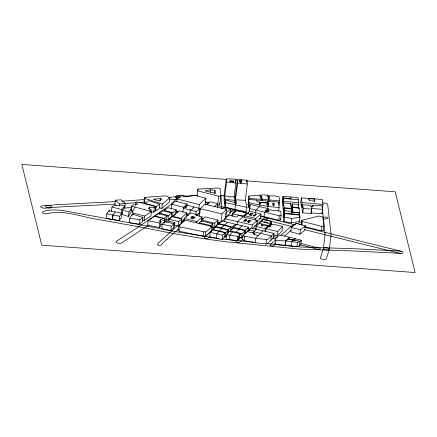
<?xml version="1.0" encoding="UTF-8"?>
<svg xmlns="http://www.w3.org/2000/svg" width="437" height="437" viewBox="0 0 437 437"><rect width="100%" height="100%" fill="white"/><g stroke="black" fill="none" stroke-linecap="round" stroke-linejoin="round"><path stroke-width="0.66" d="M249.369 211.732L249.986 204.762L251.166 204.696L268.373 208.689L267.974 211.847M249.494 211.748L249.986 204.762M259.851 206.991L259.835 202.151L257.076 201.916L256.759 200.108L249.254 199.48L248.598 200.108L248.041 204.527L248.642 207.253L249.926 207.52M198.01 189.079L197.781 190.909L218.751 196.158L220.903 195.923L220.079 188.598L217.965 187.992L198.01 189.079L197.131 196.022M112.473 219.347L119.055 220.69L121.273 217.719L121.836 213.3L109.141 210.667L106.721 213.813L106.158 218.227L112.347 219.511L113.03 214.928L115.324 211.95M108.982 211.929L109.141 210.667M111.38 211.371L111.943 206.952L113.899 205.581L122.141 205.111L124.654 205.903L124.332 208.427M112.347 219.511L113.03 214.928L119.612 216.277L121.836 213.3M124.769 207.925L125.326 203.505L121.027 199.785L115.363 200.212L114.805 204.631L115.761 205.456M119.421 205.827L119.662 203.932L115.363 200.212M119.055 220.69L119.612 216.277M121.153 213.327L121.628 209.542L124.654 205.903M122.682 210.028L122.125 214.447L128.456 216.49L131.002 212.327L131.559 207.908L129.019 207.428L128.686 207.979L126.757 207.613L126.391 208.22L124.059 207.777L122.682 210.028L129.013 212.071L131.559 207.908M128.456 216.49L129.013 212.071M129.751 218.221L129.194 222.641L139.343 224.186L142.478 221.756L143.036 217.342L132.225 214.146L129.751 218.221L139.906 219.767L143.036 217.342M131.144 209.301L130.985 210.563L133.274 211.186M131.302 208.039L131.542 206.149L133.411 204.756L136.459 204.877L137.781 203.986L135.825 202.795L137.01 201.812L155.605 206.586L155.042 211.005L153.775 212.054L150.765 211.792M132.067 215.408L132.225 214.146M132.837 214.911L133.077 213.016L132.203 211.956L134.978 207.083M135.503 205.319L135.825 202.795M139.343 224.186L139.906 219.767M144.571 197.398L144.013 201.818L144.385 202.872L144.942 198.453L144.571 197.398L165.787 195.792L169.889 197.715L169.332 202.129L161.788 208.46L159.21 207.635M144.259 220.461L144.816 216.042L151.464 211.524L150.907 215.944L144.259 220.461L142.304 219.958M149.279 209.11L149.52 207.214L154.332 207.635L155.605 206.586M148.116 220.729L147.559 225.148L159.226 227.409L160.581 226.29L161.138 221.87L159.281 221.362L160.69 219.669L164.29 220.461L165.148 219.057L154.463 216.249L148.116 220.729L159.784 222.99L161.138 221.87M150.863 211.814L151.104 209.918L148.433 208.28L149.52 207.214M153.775 212.054L154.332 207.635M156.244 206.461L155.687 210.88L159.194 208.678L159.751 204.259L148.804 200.67L144.685 203.227L156.244 206.461L159.751 204.259M159.997 201.113L160.313 198.589L153.3 199.223L159.308 201.042L161.848 199.206L160.313 198.589M159.33 214.43L159.489 213.169L162.821 210.809L171.659 212.994L171.096 217.407L168.25 219.904L166.388 219.44M159.226 227.409L159.784 222.99M161.788 208.46L162.345 204.046L169.889 197.715M160.455 221.559L160.69 219.669M174.937 222.597L173.806 223.744L164.705 221.663L162.274 224.23L161.717 228.649L170.812 230.725L174.379 227.011L174.937 222.597L167.546 220.871L166.382 222.045M163.968 222.985L164.29 220.461M164.749 222.209L165.148 219.057M167.142 215.845L164.137 218.374L155.069 216.058L158.489 213.649L167.142 215.845L166.584 220.264L164.58 221.947M168.25 219.904L168.808 215.485L171.659 212.994M168.862 221.062L169.103 219.166L171.976 216.534L181.776 218.926L181.218 223.345L178.274 226.109L174.385 225.099M171.282 208.558L171.823 204.259L175.434 201.146L187.112 204.09L186.878 205.931M172.369 217.058L172.932 212.639L176.231 209.744L167.983 207.722L164.104 210.459L172.932 212.639M170.812 230.725L171.37 226.306L173.806 223.744L173.249 228.158M176.777 201.561L177.111 198.911L181.639 195.71C185.791 196.421 190.368 196.907 194.328 195.186L205.974 198.272L205.139 204.898M175.674 214.163L176.231 209.744M178.274 226.109L178.831 221.69L181.776 218.926M178.558 225.995L178.001 230.414L179.487 231.299L203.058 236.231L205.128 236.209L206.286 235.68L211.552 230.955L212.109 226.541L185.266 220.188L178.558 225.995L180.044 226.879L203.615 231.812L205.69 231.79L206.848 231.26L212.109 226.541M179.487 231.299L180.044 226.879M182.885 212.109L183.502 207.204L187.112 204.09M185.375 207.69L185.534 206.428L186.97 205.193L199.78 208.416L199.223 212.835L196.655 215.059M183.824 221.597L184.223 218.445L190.166 212.939L196.808 214.556L196.645 215.818M186.271 217.271L186.828 212.857L178.952 210.863L172.56 216.315L180.907 218.424L186.828 212.857M189.811 213.83L190.286 210.044L191.313 209.159L191.903 209.312L193.438 207.985L192.908 207.854L193.962 206.952M191.892 217.659L192.051 216.397L195.115 217.074L194.585 217.675L191.515 216.998L192.051 216.397M195.792 214.687L196.191 211.53L199.78 208.416M196.781 222.799L196.94 221.532L202.058 216.796L195.978 215.321L196.808 214.556M198.786 208.564L199.288 204.587L205.974 198.272M199.365 216.255L200.321 208.684L204.98 204.237L226.65 209.421L225.53 218.26L222.269 221.373M199.125 224.034L199.288 222.772L201.162 220.969L212.841 223.76L212.284 228.18M201.37 221.302L201.528 220.04L205.122 216.861L218.036 220.073L217.479 224.492L213.884 227.672L211.945 227.185M201.495 221.215L202.058 216.796M203.058 236.231L203.615 231.812M210.421 192.362L210.743 189.838L214.938 190.341L215.638 193.345L205.423 191.035L205.346 190.477L210.743 189.838M205.128 236.209L205.69 231.79M214.54 193.498L214.938 190.341M210.803 226.825L210.967 225.563L212.841 223.76M210.241 232.375L209.684 236.794L222.111 239.618L224.492 237.094L225.05 232.675L212.622 229.851L210.241 232.375L222.668 235.199L225.05 232.675M213.884 227.672L214.441 223.252L218.036 220.073M217.205 207.362L217.681 203.571L209.831 201.703L206.887 204.543M218.751 196.158L217.637 204.997L219.784 204.756L220.903 195.923M215.392 227.704L215.55 226.442L218.374 223.979L230.998 227.103L230.441 231.517M216.299 238.296L216.856 233.877L219.237 231.353M226.235 179.066L224.001 196.737L224.323 199.802L226.557 182.131L226.235 179.066L229.862 178.815L246.916 180.164L247.326 183.972L245.255 200.337M220.953 222.078L221.991 213.873L226.65 209.421M234.538 202.85L234.855 200.326L234.385 196.863L230.545 196.519L230.627 197.125L228.912 196.972L228.83 196.36L224.656 195.989L224.099 200.408L224.569 203.877L225.869 203.992M224.569 203.877L225.126 199.458L224.656 195.989M234.877 209.525L235.434 205.106L234.931 202.67L229.032 201.075L228.786 200.676L225.476 200.496L224.918 204.909L225.055 207.105L226.18 207.493L246.37 211.808L246.927 207.389L245.43 200.348L235.833 199.813L235.352 203.598M225.055 207.105L225.612 202.686L225.476 200.496M222.111 239.618L222.668 235.199M224.569 222.007L224.962 218.85L229.048 215.162L236.608 216.992L238.476 215.315L243.229 216.49L237.417 221.865L237.018 225.017M225.716 214.851L225.956 212.961L230.49 209.126L228.103 208.504L228.409 208.072L227.934 207.783L226.481 208.072L223.733 207.422L222.231 208.695M230.834 182.082L231.004 180.771L229.545 180.596L229.753 181.579L233.68 181.89L233.238 180.885L231.299 181.065L231.004 180.771M223.984 236.75L225.284 237.051L225.842 232.631L228.349 230.179L215.49 227.103L212.923 229.6L225.842 232.631M233.068 182.196L233.238 180.885M226.634 234.696L226.076 239.115L237.329 240.858L238.001 240.645L239.509 238.711L239.918 233.577L229.425 231.364L226.634 234.696L237.886 236.444L238.558 236.226L240.066 234.298L239.918 233.577M230.49 209.126L229.933 213.546L225.399 217.38M227.693 234.035L228.251 229.616L230.998 227.103M227.95 233.336L228.349 230.179M235.33 182.202L235.576 180.241L237.351 180.405L237.63 183.065L235.396 200.741L235.117 198.081L237.351 180.405M234.052 197.398L235.871 182.999L235.576 180.241M229.141 239.776L229.698 235.357L232.44 231.992M230.091 232.118L230.25 230.856L233.276 227.923L245.059 230.736L244.66 233.888M232.222 216.249L232.539 213.726L234.549 211.748L237.581 210.787L240.782 211.863L241.863 211.475L246.883 213.649L242.202 215.954L232.539 213.726M231.883 229.491L232.2 226.967L235.434 224.219L222.062 220.838L218.85 223.591L232.2 226.967M233.041 229.048L233.282 227.158L236.373 224.361L248.478 227.333L247.998 231.124M239.716 181.541L239.88 180.235L241.104 180.361L240.891 183.005M235.275 225.481L235.434 224.219M240.771 182.977L241.104 180.361M237.329 240.858L237.886 236.444M238.821 229.846L238.979 228.584L242.136 225.765M238.001 240.645L238.558 236.226M246.67 182.125L246.916 180.164M238.979 237.482L241.459 238.072L242.016 233.653L245.059 230.736M244.37 217.517L244.611 215.621L248.675 212.77L248.112 212.628L247.954 213.89M243.048 235.128L242.491 239.547L244.081 240.64L255.093 242.704L265.953 243.977L267.351 243.753L273.535 237.875L274.092 233.456L251.051 227.901L243.048 235.128L244.638 236.22L255.65 238.285L266.51 239.563L267.908 239.339L274.092 233.456M245.55 220.472L245.709 219.21L246.288 219.352L246.129 220.614M268.422 201.107L267.947 195.213L263.795 194.886L248.822 196.033L248.265 200.446L248.538 201.927M244.081 240.64L244.638 236.22M244.846 233.942L245.326 230.152L248.478 227.333M249.177 199.769L249.336 198.507L248.822 196.033M248.642 207.253L249.199 202.834L248.598 200.108M251.887 228.07L252.286 224.918L257.317 220.292L242.912 216.779M255.082 215.474L255.241 214.212L256.481 214.523L255.776 215.141L254.536 214.835L255.241 214.212M255.394 213.311L255.792 210.153L259.48 206.581M253.646 233.014L253.804 231.752L256.432 229.201M255.569 220.335L255.803 218.445L261.02 213.955L249.844 211.137L248.112 212.628M254.094 234.505L254.252 233.243L247.293 231.588M255.842 229.086L256.158 226.563L263.336 219.423L271.497 221.401L271.044 225.104M257.317 220.292L256.754 224.711L252.641 228.491M255.093 242.704L255.65 238.285L262.965 230.769M261.069 198.84L261.392 196.317L259.971 195.104M262.124 200.556L261.829 197.109L261.392 196.317L259.851 196.197L260.55 198.24L262.096 198.316M261.02 213.955L260.463 218.374L256.672 221.635M261.921 225.902L262.162 224.006L259.245 223.34M263.981 216.648L264.538 212.235L265.789 211.022L267.848 211.524L269.913 209.64L274.704 210.814L275.518 210.071L280.685 211.339L281.188 215.496L280.63 219.909L278.795 220.248L260.856 215.911M267.788 196.475L267.947 195.213M266.188 211.142L266.346 209.88L266.991 210.033L268.373 208.689M267.422 204.063L267.275 200.993L256.759 200.108M266.75 211.929L266.991 210.033M279.09 205.341L279.647 200.922L279.112 196.754L274.72 195.907L268.963 195.885L268.405 200.304L268.668 201.479M267.706 208.367L267.947 206.472L267.608 203.118L259.851 202.44M264.986 231.184L265.303 228.66L267.826 226.022L265.335 225.448L264.806 226L261.069 225.142L262.162 224.006L268.564 225.607L271.279 223.209L270.601 223.045L270.437 224.307M268.389 205.401L268.706 202.877L259.835 202.151M265.488 231.9L265.887 228.748L268.061 226.617L270.033 227.082L271.109 226.027L269.307 225.601L269.148 226.863M269.727 201.255L269.886 199.993L268.963 195.885M267.668 227.284L267.826 226.022M265.953 243.977L266.51 239.563M268.4 226.869L268.564 225.607M270.552 225L270.711 223.739L263.79 222.313L264.347 221.794L267.843 222.635L267.493 222.963M273.666 205.745L273.983 203.221L272.519 203.09L272.808 205.232L274.272 205.357L273.983 203.221M270.836 240.405L271.393 235.985L253.804 231.752L252.788 232.883M278.56 203.347L278.719 202.085L267.275 200.993M278.637 211.355L279.117 207.57L278.719 202.085M289.425 237.34L285.558 240.956L284.995 245.375L275.283 244.551L275.84 240.132L275.119 239.585L275.119 238.755L279.068 235.494L279.593 235.614L280.183 235.079L287.016 236.57L289.425 237.34L289.267 238.602M278.795 220.248L279.352 215.834L281.188 215.496M273.764 235.155L277.009 235.92L277.566 231.501L282.684 226.47L273.272 224.252L272.677 224.837L270.585 224.339L269.307 225.601M298.274 205.232L298.591 202.708L297.919 197.579L283.023 196.404L282.46 200.818L282.69 202.364M283.023 196.404L283.247 197.945L282.597 202.806L282.941 205.74L283.498 201.32L283.154 198.387L298.231 199.769M283.444 202.932L282.886 207.351L283.662 212.185L284.219 207.766L283.444 202.932L290.643 203.549L291.413 208.383L284.219 207.766M283.892 208.187L283.334 212.601L283.886 217.599L284.443 213.185L283.892 208.187L291.697 208.919L291.785 212.628M283.597 215.053L284.154 210.634L291.943 211.366M284.126 213.644L283.569 218.063L283.952 221.483L291.124 222.925L299.416 221.51L299.979 217.096L299.755 215.097L284.126 213.644L284.509 217.063L283.952 221.483M282.684 226.47L282.127 230.889L277.009 235.92M295.254 240.148L294.882 240.421L287.928 239.279L285.885 240.962L285.328 245.381L296.936 246.741L299.323 245.78L300.771 244.627L301.328 240.208L289.807 237.357L287.999 238.99L295.254 240.148L299.88 241.361L301.328 240.208M290.485 204.811L290.643 203.549M298.815 208.831L298.487 204.472L292.162 203.926L291.605 208.345L292.091 211.442M291.976 211.929L292.653 207.023L292.162 203.926M291.124 222.925L291.681 218.505L299.979 217.096M291.364 227.42L290.807 231.839L299.886 234.194L304.775 230.201L305.332 225.782L296.253 223.433L291.364 227.42L300.443 229.775L305.332 225.782M291.392 245.938L291.954 241.524L293.331 240.159M298.324 205.734L298.487 204.472M322.271 207.608L322.462 208.831L323.025 204.418L322.255 199.501L301.268 197.846L300.705 202.26L301.454 207.018L302.808 207.138M299.553 214.261L299.711 212.999L291.326 212.196L291.222 211.29M299.542 217.156L299.711 212.999M301.454 207.018L302.011 202.599L301.268 197.846M296.936 246.741L297.493 242.322L299.88 241.361L299.323 245.78M302.562 204.729L302.005 209.148L302.792 212.906L311.155 213.562L311.712 209.143L310.926 205.39L302.562 204.729L303.349 208.487L302.792 212.906M299.886 234.194L300.443 229.775M301.219 224.651L301.776 220.232L319.076 216.031L322.839 217.036L323.833 225.792L323.216 230.572L321.124 230.72L304.971 226.705M301.825 225.273L302.3 221.483L301.776 220.232M308.828 199.84L308.986 198.578L314.46 199.021L314.869 201.129L309.396 200.687L308.986 198.578M311.155 213.562L311.177 211.639M311.335 210.377L311.576 208.482L322.735 209.328L322.178 213.748L311.018 212.901M312.586 207.067L312.821 205.172L321.943 205.865L322.735 209.328M314.143 201.55L314.46 199.021M321.124 230.72L321.681 226.3L323.773 226.153M323.38 248.484L325.123 234.057L322.282 208.575M329.323 249.254A2.993 1.109 7.2 0 0 325.008 247.73A2.993 1.109 7.2 0 0 324.729 249.625A2.993 1.109 7.2 0 0 329.323 249.254L331.071 234.653L327.701 204.44A2.993 1.109 7.2 0 0 325.751 203.227A2.993 1.109 7.2 0 0 322.539 203.167M323.216 230.572L323.276 230.212M323.396 248.424L320.452 257.874A2.993 1.109 7.2 0 0 323.074 259.392A2.993 1.109 7.2 0 0 326.368 258.77L329.307 249.314M274.562 243.174L274.562 243.999L275.283 244.551M248.041 204.527L248.697 203.899M254.252 233.243L253.706 233.937L254.809 234.194L254.465 234.505L258.109 235.538M121.502 213.436L122.365 212.398M218.396 223.531L204.412 237.548A1.895 0.699 7.2 0 0 205.598 238.569A1.895 0.699 7.2 0 0 207.985 238.383L209.913 236.455M196.787 215.829L199.96 212.655M225.284 237.051L226.535 235.822M219.347 231.124L221.909 228.622M214.25 206.887L217.681 203.571M230.25 230.856L235.816 232.178L238.853 229.256M241.459 238.072L243.196 236.406M218.402 223.52L219.86 222.127M225.202 217.003L226.175 216.075M229.572 212.819L232.003 210.487A1.895 0.699 7.2 0 1 234.401 210.317A1.895 0.699 7.2 0 1 235.554 211.344L231.189 215.534M198.933 210.76L200.365 209.41M266.346 209.88L265.281 210.885L265.789 211.022M270.601 223.045L270.836 222.821L270.153 222.652L271.497 221.401M181.333 221.914L184.294 219.128M177.619 225.667L158.948 242.426L157.424 244.376A1.895 0.699 7.2 0 0 158.702 245.392A1.895 0.699 7.2 0 0 161.04 245.168L162.515 243.272L166.918 239.361M181.016 222.548L184.387 219.456M166.918 239.361L178.52 228.933M280.98 235.204L292.331 225.35L295.341 223.99L301.732 222.187M274.993 240.476L270.153 244.747A1.895 0.699 7.2 0 0 271.246 245.774A1.895 0.699 7.2 0 0 273.677 245.627L275.61 243.922M284.503 236.089L291.042 230.332M173.314 216.233L175.204 214.578M221.373 227.895L224.186 225.432M245.709 219.21L244.884 219.931L246.61 220.363L247.058 219.975L245.9 219.685L246.288 219.352M224.52 225.022L227.737 222.269M293.893 239.962L295.461 238.668M236.898 240.503L235.849 241.361A1.895 0.699 7.2 0 0 236.887 242.393A1.895 0.699 7.2 0 0 239.339 242.273L243.016 239.263M237.947 239.64L240.574 237.493M245.299 233.626L246.872 232.337M248.451 231.042L249.489 230.195M254.165 226.388L264.03 218.342A1.895 0.699 7.2 0 1 266.483 218.216A1.895 0.699 7.2 0 1 267.52 219.254L265.964 220.521M255.061 229.414L256.098 228.567M131.542 206.149L149.58 211.049L151.104 209.918M148.935 225.006L121.562 242.994A2.993 1.109 7.2 0 1 117.515 242.977A2.993 1.109 7.2 0 1 116.373 241.339L140.435 225.65L169.9 205.232L177.695 197.743A2.993 1.109 7.2 0 1 180.339 197.284M176.275 196.191L176.734 195.94M299.394 224.886L301.841 224.197M323.003 217.495L324.997 217.058A1.895 0.699 7.2 0 1 327.657 217.413A1.895 0.699 7.2 0 1 327.482 218.391L322.845 219.412M47.234 205.587L57.362 204.653L115.849 201.61M50.058 207.859L59.749 206.952L114.986 204.128M144.27 199.567L121.923 201.206M168.737 197.387L177.569 196.601M144.871 202.036L138.698 202.555M169.638 199.829L177.001 199.174M183.649 196.311L197.453 195.181M119.662 203.932L125.326 203.505M125.129 203.456L135.989 202.735M47.453 205.57L42.405 205.849A2.993 1.109 7.2 0 0 40.876 207.154A2.993 1.109 7.2 0 0 44.793 208.154L49.84 207.875M400.489 253.356L357.526 251.138L299.383 249.085M249.336 198.507L268.58 199.846M226.568 179.443L21.85 164.454L41.761 245.206L415.15 272.546L395.239 191.794L246.971 180.94M311.149 206.45L313.149 206.603L312.821 205.172M303.349 208.487L311.712 209.143M235.106 203.555L236.646 203.68L235.833 199.813M246.927 207.389L225.612 202.686M275.84 240.132L285.558 240.956M302.011 202.599L323.025 204.418M292.653 207.023L298.974 207.57M283.247 197.945L290.922 198.617L291.015 199.13M225.126 199.458L234.855 200.326M283.498 201.32L298.591 202.708M290.818 206.461L292.129 206.586M284.443 213.185L299.864 214.633M285.885 240.962L297.493 242.322M237.63 183.065L247.326 183.972M226.557 182.131L235.871 182.999M269.886 199.993L279.647 200.922M279.117 207.57L267.947 206.472L249.199 202.834M267.389 210.891L268.706 211.022M255.678 242.475L222.209 239.066M267.122 243.6L300.94 247.009L356.445 248.822L399.626 251.057A2.993 1.109 7.2 0 1 403.012 252.652A2.993 1.109 7.2 0 1 398.986 253.132L304.458 229.616M241.137 181.044L241.814 181.109L241.841 181.573L241.06 181.497L241.109 182.491L239.979 182.371L239.88 180.235M299.378 249.085L226.666 241.869L205.964 239.05L172.052 233.32L142.5 227.448L100.876 219.92C83.347 217.845 65.413 209.389 47.786 213.54A2.993 1.109 7.2 0 1 43.662 213.409A2.993 1.109 7.2 0 1 42.815 211.77C49.141 209.192 56.329 209.864 62.972 210.525L143.675 225.388L173.107 231.239L218.948 238.613M259.725 203.549L260.654 203.653L259.769 203.369M267.837 204.991L266.57 204.598L268.853 204.838L268.706 202.877M284.509 217.063L291.681 218.505M252.286 224.918L224.962 218.85M247.85 228.54L250.434 229.07M106.721 213.813L112.904 215.091M160.734 224.219L162.531 224.618M256.158 226.563L265.303 228.66M162.274 224.23L171.37 226.306M249.21 229.791L254.553 231.02M177.914 198.644L176.089 197.721A5.588 2.065 7.2 0 1 175.811 196.77A5.501 2.032 7.2 0 1 178.547 195.525M265.887 228.748L277.566 231.501M200.321 208.684L221.991 213.873M201.834 218.15L203.8 218.62M217.588 221.92L220.215 222.548M199.288 222.772L210.967 225.563M235.816 232.178L242.016 233.653M239.536 233.97L240.776 234.265M279.352 215.834L249.893 208.591M261.233 221.384L264.052 222.067M184.223 218.445L196.94 221.532M248.342 213.294L228.256 208.318M234.702 212.327L230.075 211.169M295.106 224.864L260.873 216.391M292.391 226.574L259.463 218.424M302.3 221.483L321.681 226.3M205.226 202.604L208.482 203.407M217.539 205.652L226.94 207.985M245.326 230.152L233.282 227.158M201.528 220.04L214.441 223.252M159.489 213.169L168.808 215.485M205.182 201.878L209.115 202.861M215.55 226.442L228.251 229.616M244.611 215.621L255.803 218.445M171.823 204.259L183.502 207.204M196.191 211.53L183.365 208.307L184.523 207.302L185.982 207.668L186.998 206.799L185.534 206.428M175.669 210.929L178.263 211.579M186.583 213.671L189.101 214.305M201.981 218.62L203.281 218.948M217.599 222.542L219.549 223.034M248.265 230.261L249.565 230.583M273.262 236.543L277.211 237.537M300.814 243.469L319.163 248.085A1.895 0.699 7.2 0 1 320.255 249.117A1.895 0.699 7.2 0 1 317.825 249.259L300.132 244.813M217.56 224.044L218.861 224.372M272.579 237.881L275.873 238.711M401.128 251.286L304.676 227.284M149.58 211.049L151.464 211.524M177.111 198.911L199.288 204.587M175.832 212L177.761 212.491M186.162 214.627L188.751 215.283M169.103 219.166L178.831 221.69M133.077 213.016L144.816 216.042M111.943 206.952L121.628 209.542M144.942 198.453L162.345 204.046M321.916 212.595L322.178 213.748M290.687 197.011L290.922 198.617M280.483 218.724L280.63 219.909M291.326 212.196L291.512 213.835M219.56 202.763L219.784 204.756M299.274 220.177L299.416 221.51M224.989 201.55L225.257 205.357M225.345 206.625L225.481 208.531M177.892 198.851A5.501 2.032 7.2 0 1 176.45 198.065A2.993 1.109 7.2 0 1 176.597 196.803A2.993 1.109 7.2 0 1 179.836 196.765M178.547 195.514A5.572 2.059 7.2 0 1 181.781 195.607A5.501 2.032 7.2 0 1 183.382 195.945L184.157 196.158A5.572 2.059 7.2 0 1 184.714 196.366M224.585 196.016A1.895 0.699 7.2 0 0 222.46 195.377A1.895 0.699 7.2 0 0 220.969 195.918L221.712 208.159A1.895 0.699 7.2 0 0 222.302 208.717M164.427 210.394A1.895 0.699 7.2 0 1 165.394 209.563M191.204 217.56L190.669 218.161L193.738 218.839L194.268 218.238L191.204 217.56M251.603 215.037L251.166 215.457L248.953 214.922L250.767 213.212L253.143 213.786L252.723 214.174L250.718 213.693L249.762 214.594L251.603 215.037M244.343 220.477L243.529 221.204L245.638 221.291L246.075 220.903L244.343 220.477M253.684 215.294L252.979 215.911L254.214 216.222L254.918 215.605L253.684 215.294M248.932 220.439L248.451 220.816L250.155 221.264L251.057 220.559L248.932 220.439M248.014 221.357L247.522 221.734L248.653 222.034L248.221 222.362L248.79 222.515L249.713 221.81L248.014 221.357M299.094 208.138L292.533 207.509L292.954 212.109L299.52 212.737L299.094 208.138M46.322 207.165A2.993 1.109 7.2 0 0 51.413 207.433A2.993 1.109 7.2 0 0 48.196 205.57A2.993 1.109 7.2 0 0 46.322 207.165"/></g></svg>
